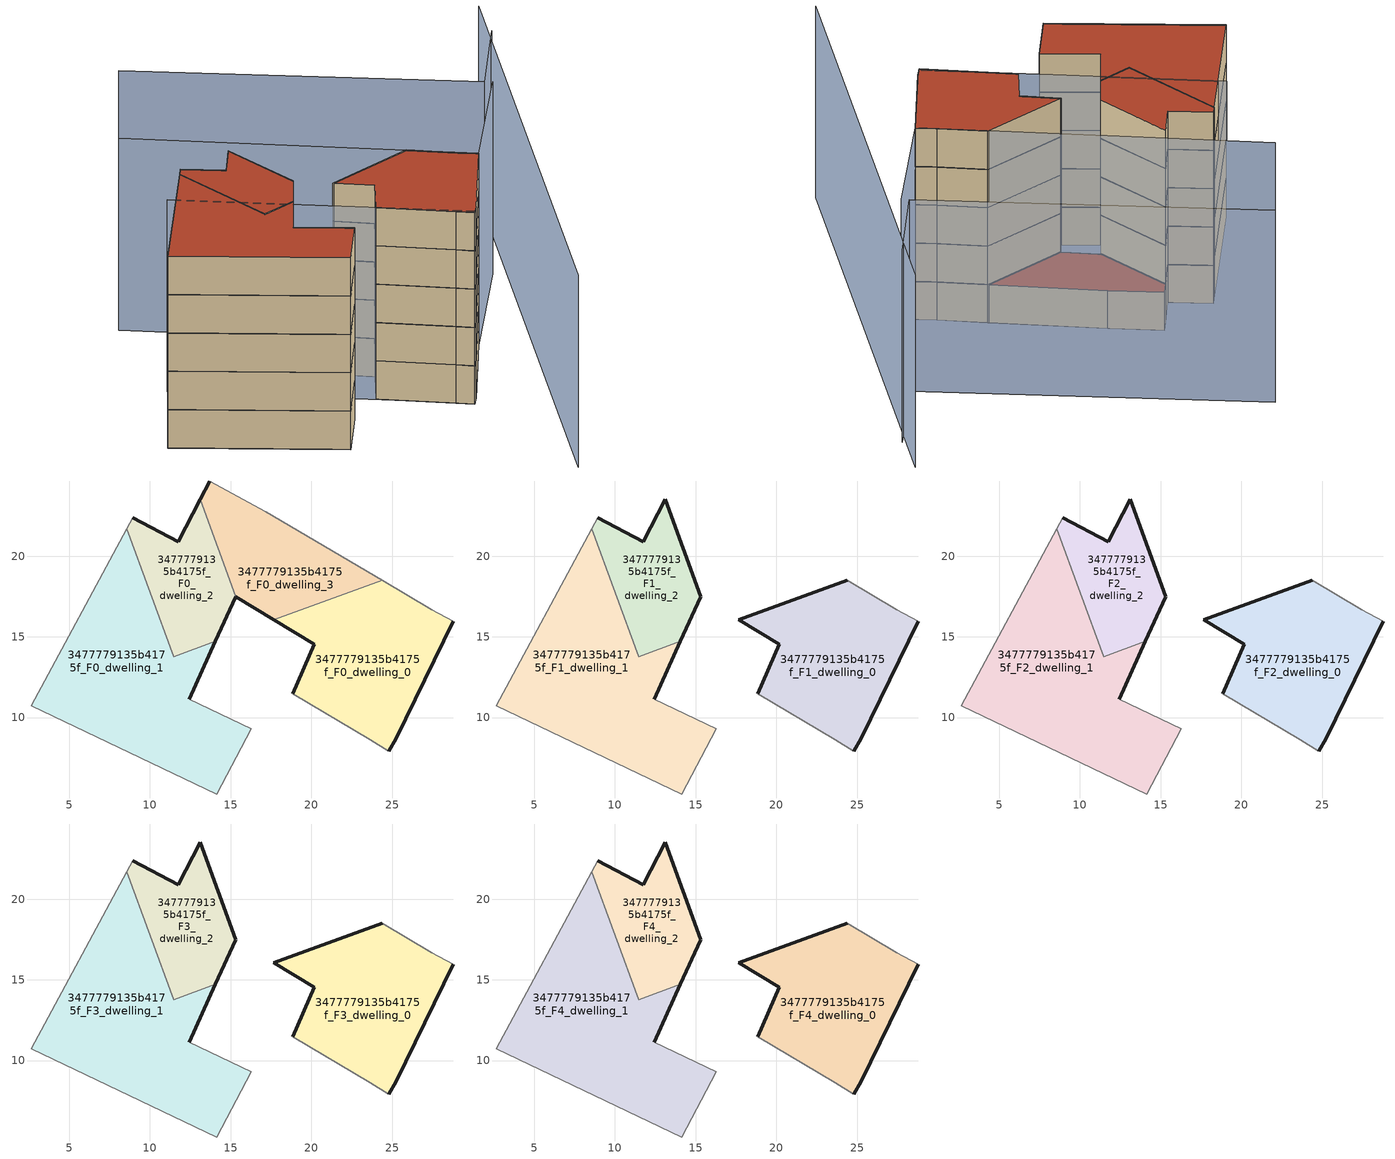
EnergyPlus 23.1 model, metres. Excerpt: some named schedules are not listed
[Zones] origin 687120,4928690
3477779135b4175f_F0_dwelling_0
 floor ground (EU_floor_Construction): 25.26,8.71 28.78,15.98 27.46,16.68 24.38,18.5 17.69,16.06 20.17,14.54 18.84,11.46 23.65,8.61 24.81,7.9 z0
 wall outside (EU_wall_Construction): 18.84,11.46 20.17,14.54 17.69,16.06 / 28.78,15.98 25.26,8.71 24.81,7.9 z0:3
 wall adiabatic (EU_wall_Construction): 24.81,7.9 23.65,8.61 18.84,11.46 / 24.38,18.5 27.46,16.68 28.78,15.98 z0:3
 wall to 3477779135b4175f_F0_dwelling_3 (EU_wall_Construction): 17.69,16.06 24.38,18.5 z0:3
3477779135b4175f_F0_dwelling_1
 floor ground (EU_floor_Construction): 14.12,5.26 16.28,9.31 12.42,11.14 14.04,14.72 11.46,13.78 8.56,21.71 2.65,10.74 z0
 wall outside (EU_wall_Construction): 14.04,14.72 12.42,11.14 z0:3
 wall adiabatic (EU_wall_Construction): 12.42,11.14 16.28,9.31 14.12,5.26 2.65,10.74 8.56,21.71 z0:3
 wall to 3477779135b4175f_F0_dwelling_2 (EU_wall_Construction): 8.56,21.71 11.46,13.78 14.04,14.72 z0:3
3477779135b4175f_F0_dwelling_2
 floor ground (EU_floor_Construction): 14.04,14.72 15.3,17.5 13.1,23.53 11.74,20.91 8.92,22.38 8.56,21.71 11.46,13.78 z0
 wall outside (EU_wall_Construction): 8.92,22.38 11.74,20.91 13.1,23.53 / 15.3,17.5 14.04,14.72 z0:3
 wall adiabatic (EU_wall_Construction): 8.56,21.71 8.92,22.38 z0:3
 wall to 3477779135b4175f_F0_dwelling_3 (EU_wall_Construction): 13.1,23.53 15.3,17.5 z0:3
3477779135b4175f_F0_dwelling_3
 floor ground (EU_floor_Construction): 24.38,18.5 17.18,22.76 13.69,24.66 13.1,23.53 15.3,17.5 17.69,16.06 z0
 wall outside (EU_wall_Construction): 17.69,16.06 15.3,17.5 / 13.1,23.53 13.69,24.66 z0:3
 wall adiabatic (EU_wall_Construction): 13.69,24.66 17.18,22.76 24.38,18.5 z0:3
 roof outside (EU_roof_Construction): 24.38,18.5 17.69,16.06 15.3,17.5 13.1,23.53 13.69,24.66 17.18,22.76 z3
3477779135b4175f_F1_dwelling_0
 floor to 3477779135b4175f_F0_dwelling_0 (EU_floor_Construction): 25.26,8.71 28.78,15.98 27.46,16.68 24.38,18.5 17.69,16.06 20.17,14.54 18.84,11.46 23.65,8.61 24.81,7.9 z3
 wall outside (EU_wall_Construction): 18.84,11.46 20.17,14.54 17.69,16.06 24.38,18.5 / 28.78,15.98 25.26,8.71 24.81,7.9 z3:6
 wall adiabatic (EU_wall_Construction): 24.81,7.9 23.65,8.61 18.84,11.46 / 24.38,18.5 27.46,16.68 28.78,15.98 z3:6
3477779135b4175f_F1_dwelling_1
 floor to 3477779135b4175f_F0_dwelling_1 (EU_floor_Construction): 14.12,5.26 16.28,9.31 12.42,11.14 14.04,14.72 11.46,13.78 8.56,21.71 2.65,10.74 z3
 wall outside (EU_wall_Construction): 14.04,14.72 12.42,11.14 z3:6
 wall adiabatic (EU_wall_Construction): 12.42,11.14 16.28,9.31 14.12,5.26 2.65,10.74 8.56,21.71 z3:6
 wall to 3477779135b4175f_F1_dwelling_2 (EU_wall_Construction): 8.56,21.71 11.46,13.78 14.04,14.72 z3:6
3477779135b4175f_F1_dwelling_2
 floor to 3477779135b4175f_F0_dwelling_2 (EU_floor_Construction): 14.04,14.72 15.3,17.5 13.1,23.53 11.74,20.91 8.92,22.38 8.56,21.71 11.46,13.78 z3
 wall outside (EU_wall_Construction): 8.92,22.38 11.74,20.91 13.1,23.53 15.3,17.5 14.04,14.72 z3:6
 wall adiabatic (EU_wall_Construction): 8.56,21.71 8.92,22.38 z3:6
3477779135b4175f_F2_dwelling_0
 floor to 3477779135b4175f_F1_dwelling_0 (EU_floor_Construction): 25.26,8.71 28.78,15.98 27.46,16.68 24.38,18.5 17.69,16.06 20.17,14.54 18.84,11.46 23.65,8.61 24.81,7.9 z6
 wall outside (EU_wall_Construction): 18.84,11.46 20.17,14.54 17.69,16.06 24.38,18.5 / 28.78,15.98 25.26,8.71 24.81,7.9 z6:9
 wall adiabatic (EU_wall_Construction): 24.81,7.9 23.65,8.61 18.84,11.46 / 24.38,18.5 27.46,16.68 28.78,15.98 z6:9
3477779135b4175f_F2_dwelling_1
 floor to 3477779135b4175f_F1_dwelling_1 (EU_floor_Construction): 14.12,5.26 16.28,9.31 12.42,11.14 14.04,14.72 11.46,13.78 8.56,21.71 2.65,10.74 z6
 wall outside (EU_wall_Construction): 14.04,14.72 12.42,11.14 z6:9
 wall adiabatic (EU_wall_Construction): 12.42,11.14 16.28,9.31 14.12,5.26 2.65,10.74 8.56,21.71 z6:9
 wall to 3477779135b4175f_F2_dwelling_2 (EU_wall_Construction): 8.56,21.71 11.46,13.78 14.04,14.72 z6:9
3477779135b4175f_F2_dwelling_2
 floor to 3477779135b4175f_F1_dwelling_2 (EU_floor_Construction): 14.04,14.72 15.3,17.5 13.1,23.53 11.74,20.91 8.92,22.38 8.56,21.71 11.46,13.78 z6
 wall outside (EU_wall_Construction): 8.92,22.38 11.74,20.91 13.1,23.53 15.3,17.5 14.04,14.72 z6:9
 wall adiabatic (EU_wall_Construction): 8.56,21.71 8.92,22.38 z6:9
3477779135b4175f_F3_dwelling_0
 floor to 3477779135b4175f_F2_dwelling_0 (EU_floor_Construction): 25.26,8.71 28.78,15.98 27.46,16.68 24.38,18.5 17.69,16.06 20.17,14.54 18.84,11.46 23.65,8.61 24.81,7.9 z9
 wall outside (EU_wall_Construction): 18.84,11.46 20.17,14.54 17.69,16.06 24.38,18.5 / 28.78,15.98 25.26,8.71 24.81,7.9 z9:12
 wall adiabatic (EU_wall_Construction): 24.81,7.9 23.65,8.61 18.84,11.46 / 24.38,18.5 27.46,16.68 28.78,15.98 z9:12
3477779135b4175f_F3_dwelling_1
 floor to 3477779135b4175f_F2_dwelling_1 (EU_floor_Construction): 14.12,5.26 16.28,9.31 12.42,11.14 14.04,14.72 11.46,13.78 8.56,21.71 2.65,10.74 z9
 wall outside (EU_wall_Construction): 14.04,14.72 12.42,11.14 z9:12
 wall adiabatic (EU_wall_Construction): 12.42,11.14 16.28,9.31 14.12,5.26 2.65,10.74 8.56,21.71 z9:12
 wall to 3477779135b4175f_F3_dwelling_2 (EU_wall_Construction): 8.56,21.71 11.46,13.78 14.04,14.72 z9:12
3477779135b4175f_F3_dwelling_2
 floor to 3477779135b4175f_F2_dwelling_2 (EU_floor_Construction): 14.04,14.72 15.3,17.5 13.1,23.53 11.74,20.91 8.92,22.38 8.56,21.71 11.46,13.78 z9
 wall outside (EU_wall_Construction): 8.92,22.38 11.74,20.91 13.1,23.53 15.3,17.5 14.04,14.72 z9:12
 wall adiabatic (EU_wall_Construction): 8.56,21.71 8.92,22.38 z9:12
3477779135b4175f_F4_dwelling_0
 floor to 3477779135b4175f_F3_dwelling_0 (EU_floor_Construction): 25.26,8.71 28.78,15.98 27.46,16.68 24.38,18.5 17.69,16.06 20.17,14.54 18.84,11.46 23.65,8.61 24.81,7.9 z12
 wall outside (EU_wall_Construction): 18.84,11.46 20.17,14.54 17.69,16.06 24.38,18.5 / 28.78,15.98 25.26,8.71 24.81,7.9 z12:15
 wall adiabatic (EU_wall_Construction): 24.81,7.9 23.65,8.61 18.84,11.46 / 24.38,18.5 27.46,16.68 28.78,15.98 z12:15
 roof outside (EU_roof_Construction): 27.46,16.68 28.78,15.98 25.26,8.71 24.81,7.9 23.65,8.61 18.84,11.46 20.17,14.54 17.69,16.06 24.38,18.5 z15
3477779135b4175f_F4_dwelling_1
 floor to 3477779135b4175f_F3_dwelling_1 (EU_floor_Construction): 14.12,5.26 16.28,9.31 12.42,11.14 14.04,14.72 11.46,13.78 8.56,21.71 2.65,10.74 z12
 wall outside (EU_wall_Construction): 14.04,14.72 12.42,11.14 z12:15
 wall adiabatic (EU_wall_Construction): 12.42,11.14 16.28,9.31 14.12,5.26 2.65,10.74 8.56,21.71 z12:15
 wall to 3477779135b4175f_F4_dwelling_2 (EU_wall_Construction): 8.56,21.71 11.46,13.78 14.04,14.72 z12:15
 roof outside (EU_roof_Construction): 14.04,14.72 12.42,11.14 16.28,9.31 14.12,5.26 2.65,10.74 8.56,21.71 11.46,13.78 z15
3477779135b4175f_F4_dwelling_2
 floor to 3477779135b4175f_F3_dwelling_2 (EU_floor_Construction): 14.04,14.72 15.3,17.5 13.1,23.53 11.74,20.91 8.92,22.38 8.56,21.71 11.46,13.78 z12
 wall outside (EU_wall_Construction): 8.92,22.38 11.74,20.91 13.1,23.53 15.3,17.5 14.04,14.72 z12:15
 wall adiabatic (EU_wall_Construction): 8.56,21.71 8.92,22.38 z12:15
 roof outside (EU_roof_Construction): 13.1,23.53 15.3,17.5 14.04,14.72 11.46,13.78 8.56,21.71 8.92,22.38 11.74,20.91 z15
shading: 27.43,-3.68 38,36.2 / 37.26,32.4 33.65,25.64 / 33.65,25.64 11.16,37.65 / 6.16,18.54 24.91,8.08 / 34.13,25.37 28.76,15.94 / 28.76,15.94 6.95,28.36 z0:15
[Building]
EU S2 Campaign: North Axis=0; Terrain=City; Solar Distribution=FullExterior
[Site:Location]
Bologna: Latitude=44.5; Longitude=11.25; Time Zone=1; Elevation=37
[SizingPeriod:WeatherFileDays]
AnnualSizingPeriod: Begin Month=1; Begin Day of Month=1; End Month=12; End Day of Month=31; Day of Week for Start Day=Monday; Use Weather File Daylight Saving Period=No; Use Weather File Rain and Snow Indicators=No
[MATERIAL]
EU_InternalMass_Material: Roughness=MediumRough; Thickness=0.1; Conductivity=1; Density=1800; Specific Heat=900; Thermal Absorptance=0.9; Solar Absorptance=0.7; Visible Absorptance=0.7
[MATERIAL:NOMASS] Roughness=MediumRough; Thermal Absorptance=0.9; Solar Absorptance=0.7; Visible Absorptance=0.7
Name | Thermal Resistance
EU_wall_NoMass | 0.905828
EU_roof_NoMass | 0.37593
EU_floor_NoMass | 0.67114
[CONSTRUCTION]
EU_wall_Construction: EU_wall_NoMass
EU_roof_Construction: EU_roof_NoMass
EU_floor_Construction: EU_floor_NoMass
EU_InternalMass_Construction: EU_InternalMass_Material
[ZONE] Type=1; Multiplier=1; Ceiling Height=autocalculate; Floor Area=autocalculate; Part of Total Floor Area=Yes
Name | Volume
3477779135b4175f_F0_dwelling_0 | 196.951
3477779135b4175f_F1_dwelling_0; 3477779135b4175f_F2_dwelling_0; 3477779135b4175f_F3_dwelling_0; 3477779135b4175f_F4_dwelling_0 | 196.952
3477779135b4175f_F0_dwelling_1 | 285.286
3477779135b4175f_F1_dwelling_1; 3477779135b4175f_F2_dwelling_1; 3477779135b4175f_F3_dwelling_1; 3477779135b4175f_F4_dwelling_1 | 285.287
3477779135b4175f_F0_dwelling_2; 3477779135b4175f_F1_dwelling_2; 3477779135b4175f_F2_dwelling_2; 3477779135b4175f_F3_dwelling_2; 3477779135b4175f_F4_dwelling_2 | 107.508
3477779135b4175f_F0_dwelling_3 | 134.093
[INTERNALMASS] Construction=EU_InternalMass_Construction
Name | Zone or ZoneList | Surface Area
3477779135b4175f_F0_dwelling_0_EU_InternalMass | 3477779135b4175f_F0_dwelling_0 | 65.6508
3477779135b4175f_F0_dwelling_1_EU_InternalMass | 3477779135b4175f_F0_dwelling_1 | 95.0953
3477779135b4175f_F0_dwelling_2_EU_InternalMass | 3477779135b4175f_F0_dwelling_2 | 35.8362
3477779135b4175f_F0_dwelling_3_EU_InternalMass | 3477779135b4175f_F0_dwelling_3 | 44.6978
3477779135b4175f_F1_dwelling_0_EU_InternalMass | 3477779135b4175f_F1_dwelling_0 | 80.4278
3477779135b4175f_F1_dwelling_1_EU_InternalMass | 3477779135b4175f_F1_dwelling_1 | 80.4261
3477779135b4175f_F1_dwelling_2_EU_InternalMass | 3477779135b4175f_F1_dwelling_2 | 80.4294
3477779135b4175f_F2_dwelling_0_EU_InternalMass | 3477779135b4175f_F2_dwelling_0 | 80.4278
3477779135b4175f_F2_dwelling_1_EU_InternalMass | 3477779135b4175f_F2_dwelling_1 | 80.4261
3477779135b4175f_F2_dwelling_2_EU_InternalMass | 3477779135b4175f_F2_dwelling_2 | 80.4294
3477779135b4175f_F3_dwelling_0_EU_InternalMass | 3477779135b4175f_F3_dwelling_0 | 80.4278
3477779135b4175f_F3_dwelling_1_EU_InternalMass | 3477779135b4175f_F3_dwelling_1 | 80.4261
3477779135b4175f_F3_dwelling_2_EU_InternalMass | 3477779135b4175f_F3_dwelling_2 | 80.4294
3477779135b4175f_F4_dwelling_0_EU_InternalMass | 3477779135b4175f_F4_dwelling_0 | 80.4278
3477779135b4175f_F4_dwelling_1_EU_InternalMass | 3477779135b4175f_F4_dwelling_1 | 80.4261
3477779135b4175f_F4_dwelling_2_EU_InternalMass | 3477779135b4175f_F4_dwelling_2 | 80.4294
[OTHEREQUIPMENT] Fuel Type=Electricity; Design Level Calculation Method=Watts/Area; Power per Zone Floor Area=1; Fraction Latent=0; Fraction Radiant=0; Fraction Lost=0; Carbon Dioxide Generation Rate=0; EndUse Subcategory=EU_Step8_InternalGains
Name | Zone or ZoneList or Space or SpaceList | Schedule
EU_Step8_InternalGain_3477779135b4175f_F0_dwelling_0_f000 | 3477779135b4175f_F0_dwelling_0 | EU_Step8_GainSchedule_3477779135b4175f_F0_dwelling_0_f000
EU_Step8_InternalGain_3477779135b4175f_F0_dwelling_1_f000 | 3477779135b4175f_F0_dwelling_1 | EU_Step8_GainSchedule_3477779135b4175f_F0_dwelling_1_f000
EU_Step8_InternalGain_3477779135b4175f_F0_dwelling_2_f000 | 3477779135b4175f_F0_dwelling_2 | EU_Step8_GainSchedule_3477779135b4175f_F0_dwelling_2_f000
EU_Step8_InternalGain_3477779135b4175f_F0_dwelling_3_f000 | 3477779135b4175f_F0_dwelling_3 | EU_Step8_GainSchedule_3477779135b4175f_F0_dwelling_3_f000
EU_Step8_InternalGain_3477779135b4175f_F1_dwelling_0_f000 | 3477779135b4175f_F1_dwelling_0 | EU_Step8_GainSchedule_3477779135b4175f_F1_dwelling_0_f000
EU_Step8_InternalGain_3477779135b4175f_F1_dwelling_1_f000 | 3477779135b4175f_F1_dwelling_1 | EU_Step8_GainSchedule_3477779135b4175f_F1_dwelling_1_f000
EU_Step8_InternalGain_3477779135b4175f_F1_dwelling_2_f000 | 3477779135b4175f_F1_dwelling_2 | EU_Step8_GainSchedule_3477779135b4175f_F1_dwelling_2_f000
EU_Step8_InternalGain_3477779135b4175f_F2_dwelling_0_f000 | 3477779135b4175f_F2_dwelling_0 | EU_Step8_GainSchedule_3477779135b4175f_F2_dwelling_0_f000
EU_Step8_InternalGain_3477779135b4175f_F2_dwelling_1_f000 | 3477779135b4175f_F2_dwelling_1 | EU_Step8_GainSchedule_3477779135b4175f_F2_dwelling_1_f000
EU_Step8_InternalGain_3477779135b4175f_F2_dwelling_2_f000 | 3477779135b4175f_F2_dwelling_2 | EU_Step8_GainSchedule_3477779135b4175f_F2_dwelling_2_f000
EU_Step8_InternalGain_3477779135b4175f_F3_dwelling_0_f000 | 3477779135b4175f_F3_dwelling_0 | EU_Step8_GainSchedule_3477779135b4175f_F3_dwelling_0_f000
EU_Step8_InternalGain_3477779135b4175f_F3_dwelling_1_f000 | 3477779135b4175f_F3_dwelling_1 | EU_Step8_GainSchedule_3477779135b4175f_F3_dwelling_1_f000
EU_Step8_InternalGain_3477779135b4175f_F3_dwelling_2_f000 | 3477779135b4175f_F3_dwelling_2 | EU_Step8_GainSchedule_3477779135b4175f_F3_dwelling_2_f000
EU_Step8_InternalGain_3477779135b4175f_F4_dwelling_0_f000 | 3477779135b4175f_F4_dwelling_0 | EU_Step8_GainSchedule_3477779135b4175f_F4_dwelling_0_f000
EU_Step8_InternalGain_3477779135b4175f_F4_dwelling_1_f000 | 3477779135b4175f_F4_dwelling_1 | EU_Step8_GainSchedule_3477779135b4175f_F4_dwelling_1_f000
EU_Step8_InternalGain_3477779135b4175f_F4_dwelling_2_f000 | 3477779135b4175f_F4_dwelling_2 | EU_Step8_GainSchedule_3477779135b4175f_F4_dwelling_2_f000
[ZONEVENTILATION:DESIGNFLOWRATE] Schedule=EU_AlwaysOn; Design Flow Rate Calculation Method=AirChanges/Hour; Air Changes per Hour=0.73129; Ventilation Type=Natural; Fan Pressure Rise=0; Fan Total Efficiency=1; Constant Term Coefficient=1; Temperature Term Coefficient=0; Velocity Term Coefficient=0; Velocity Squared Term Coefficient=0; Minimum Indoor Temperature=-100; Maximum Indoor Temperature=100; Delta Temperature=-100; Minimum Outdoor Temperature=-100; Maximum Outdoor Temperature=100; Maximum Wind Speed=40
Name | Zone or ZoneList or Space or SpaceList
EU_ConstantAir_3477779135b4175f_F0_dwelling_0 | 3477779135b4175f_F0_dwelling_0
EU_ConstantAir_3477779135b4175f_F0_dwelling_1 | 3477779135b4175f_F0_dwelling_1
EU_ConstantAir_3477779135b4175f_F0_dwelling_2 | 3477779135b4175f_F0_dwelling_2
EU_ConstantAir_3477779135b4175f_F0_dwelling_3 | 3477779135b4175f_F0_dwelling_3
EU_ConstantAir_3477779135b4175f_F1_dwelling_0 | 3477779135b4175f_F1_dwelling_0
EU_ConstantAir_3477779135b4175f_F1_dwelling_1 | 3477779135b4175f_F1_dwelling_1
EU_ConstantAir_3477779135b4175f_F1_dwelling_2 | 3477779135b4175f_F1_dwelling_2
EU_ConstantAir_3477779135b4175f_F2_dwelling_0 | 3477779135b4175f_F2_dwelling_0
EU_ConstantAir_3477779135b4175f_F2_dwelling_1 | 3477779135b4175f_F2_dwelling_1
EU_ConstantAir_3477779135b4175f_F2_dwelling_2 | 3477779135b4175f_F2_dwelling_2
EU_ConstantAir_3477779135b4175f_F3_dwelling_0 | 3477779135b4175f_F3_dwelling_0
EU_ConstantAir_3477779135b4175f_F3_dwelling_1 | 3477779135b4175f_F3_dwelling_1
EU_ConstantAir_3477779135b4175f_F3_dwelling_2 | 3477779135b4175f_F3_dwelling_2
EU_ConstantAir_3477779135b4175f_F4_dwelling_0 | 3477779135b4175f_F4_dwelling_0
EU_ConstantAir_3477779135b4175f_F4_dwelling_1 | 3477779135b4175f_F4_dwelling_1
EU_ConstantAir_3477779135b4175f_F4_dwelling_2 | 3477779135b4175f_F4_dwelling_2
[HVACTEMPLATE:THERMOSTAT] Constant Heating Setpoint=20; Constant Cooling Setpoint=50
EU_HeatOnly_3477779135b4175f_F0_dwelling_0; EU_HeatOnly_3477779135b4175f_F0_dwelling_1; EU_HeatOnly_3477779135b4175f_F0_dwelling_2; EU_HeatOnly_3477779135b4175f_F0_dwelling_3; EU_HeatOnly_3477779135b4175f_F1_dwelling_0; EU_HeatOnly_3477779135b4175f_F1_dwelling_1; EU_HeatOnly_3477779135b4175f_F1_dwelling_2; EU_HeatOnly_3477779135b4175f_F2_dwelling_0; EU_HeatOnly_3477779135b4175f_F2_dwelling_1; EU_HeatOnly_3477779135b4175f_F2_dwelling_2; EU_HeatOnly_3477779135b4175f_F3_dwelling_0; EU_HeatOnly_3477779135b4175f_F3_dwelling_1; EU_HeatOnly_3477779135b4175f_F3_dwelling_2; EU_HeatOnly_3477779135b4175f_F4_dwelling_0; EU_HeatOnly_3477779135b4175f_F4_dwelling_1; EU_HeatOnly_3477779135b4175f_F4_dwelling_2
[HVACTEMPLATE:ZONE:IDEALLOADSAIRSYSTEM] System Availability Schedule=EU_AlwaysOn; Maximum Heating Supply Air Temperature=50; Minimum Cooling Supply Air Temperature=13; Maximum Heating Supply Air Humidity Ratio=0.0156; Minimum Cooling Supply Air Humidity Ratio=0.0077; Heating Limit=NoLimit; Cooling Limit=NoLimit; Heating Availability Schedule=EU_AlwaysOn; Cooling Availability Schedule=EU_CoolingOff; Dehumidification Control Type=ConstantSensibleHeatRatio; Cooling Sensible Heat Ratio=0.7; Dehumidification Setpoint=60; Humidification Control Type=None; Humidification Setpoint=30; Outdoor Air Method=None; Outdoor Air Flow Rate per Person=0.00944; Outdoor Air Flow Rate per Zone Floor Area=0; Outdoor Air Flow Rate per Zone=0; Demand Controlled Ventilation Type=None; Outdoor Air Economizer Type=NoEconomizer; Heat Recovery Type=None; Sensible Heat Recovery Effectiveness=0.7; Latent Heat Recovery Effectiveness=0.65
Name | Template Thermostat
3477779135b4175f_F0_dwelling_0 | EU_HeatOnly_3477779135b4175f_F0_dwelling_0
3477779135b4175f_F0_dwelling_1 | EU_HeatOnly_3477779135b4175f_F0_dwelling_1
3477779135b4175f_F0_dwelling_2 | EU_HeatOnly_3477779135b4175f_F0_dwelling_2
3477779135b4175f_F0_dwelling_3 | EU_HeatOnly_3477779135b4175f_F0_dwelling_3
3477779135b4175f_F1_dwelling_0 | EU_HeatOnly_3477779135b4175f_F1_dwelling_0
3477779135b4175f_F1_dwelling_1 | EU_HeatOnly_3477779135b4175f_F1_dwelling_1
3477779135b4175f_F1_dwelling_2 | EU_HeatOnly_3477779135b4175f_F1_dwelling_2
3477779135b4175f_F2_dwelling_0 | EU_HeatOnly_3477779135b4175f_F2_dwelling_0
3477779135b4175f_F2_dwelling_1 | EU_HeatOnly_3477779135b4175f_F2_dwelling_1
3477779135b4175f_F2_dwelling_2 | EU_HeatOnly_3477779135b4175f_F2_dwelling_2
3477779135b4175f_F3_dwelling_0 | EU_HeatOnly_3477779135b4175f_F3_dwelling_0
3477779135b4175f_F3_dwelling_1 | EU_HeatOnly_3477779135b4175f_F3_dwelling_1
3477779135b4175f_F3_dwelling_2 | EU_HeatOnly_3477779135b4175f_F3_dwelling_2
3477779135b4175f_F4_dwelling_0 | EU_HeatOnly_3477779135b4175f_F4_dwelling_0
3477779135b4175f_F4_dwelling_1 | EU_HeatOnly_3477779135b4175f_F4_dwelling_1
3477779135b4175f_F4_dwelling_2 | EU_HeatOnly_3477779135b4175f_F4_dwelling_2
